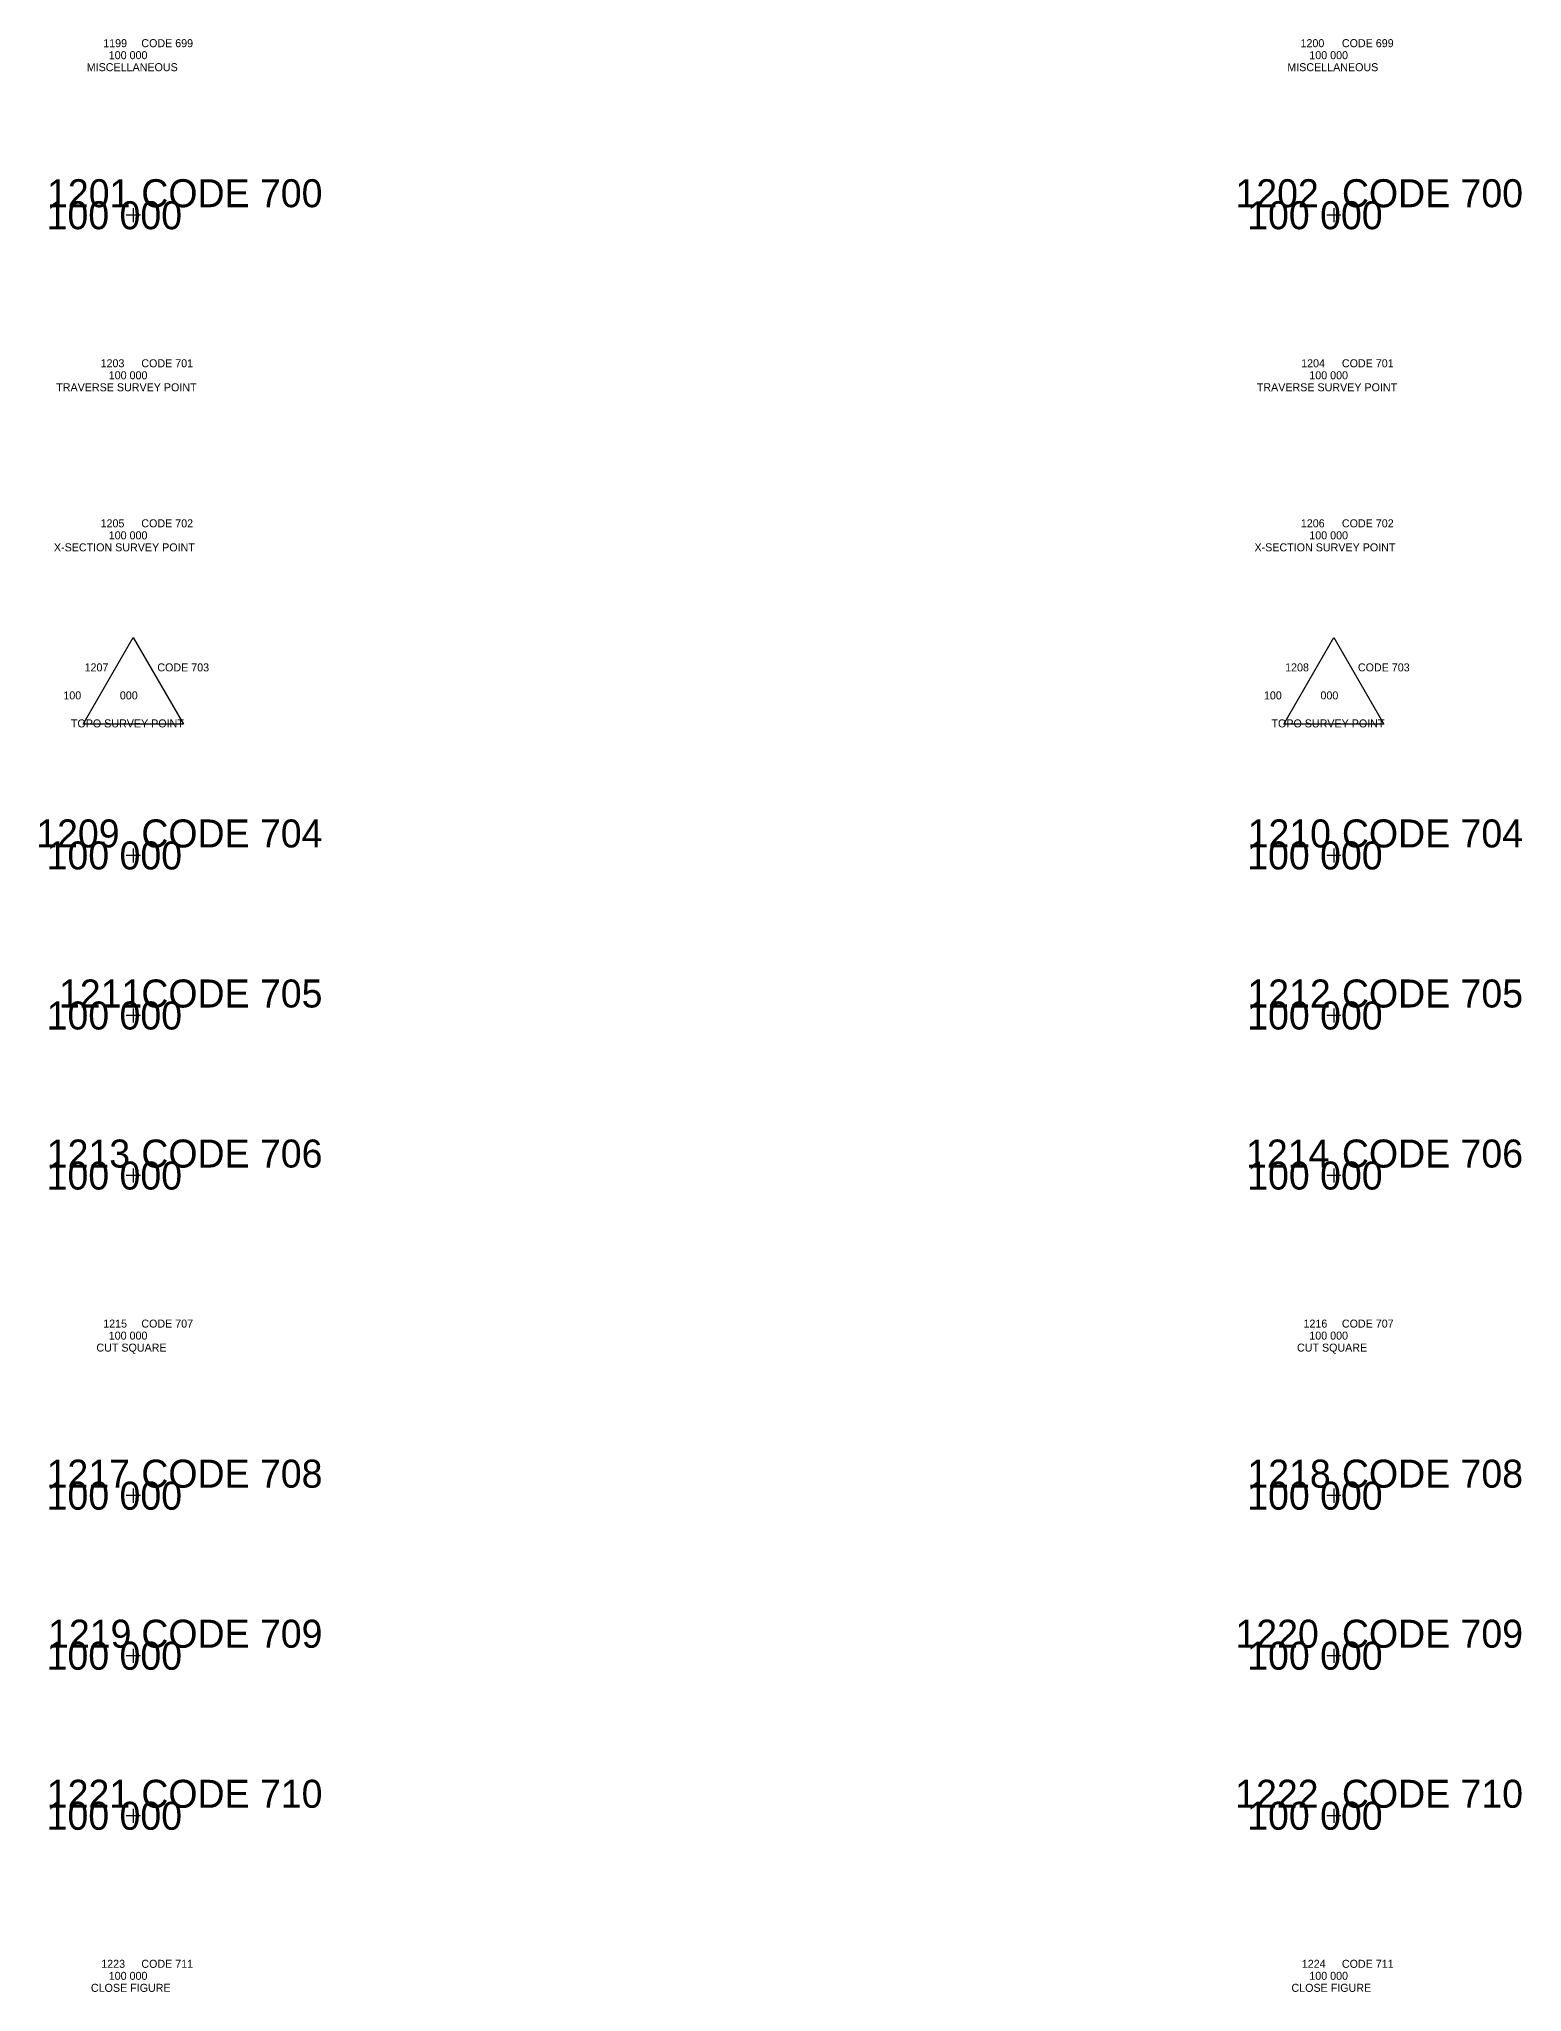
# Model space of a CAD drawing. Extents: x -12 to 6123, y -3 to 1005.
# Drawn here: x 3838.2 to 4023.5, y -2 to 242 of the extents above; entities that cross this region are included whole.
import ezdxf

# ---------------------------------------------------------------- set-up
doc = ezdxf.new("R2010")
doc.units = 0
for name, color, linetype in [('Default', 7, 'Continuous'), ('Topo_Control Points', 7, 'Continuous'), ('Topo_Field Comments', 7, 'Continuous'), ('Topo_Miscellaneous', 7, 'Continuous'), ('Topo_Point Descriptions', 7, 'Continuous'), ('Topo_Point Elevations', 7, 'Continuous'), ('Topo_Point Numbers', 7, 'Continuous')]:
    doc.layers.add(name, color=color, linetype=linetype)

msp = doc.modelspace()

# ---------------------------------------------------------------- linework, layer by layer
at = {"layer": 'Default'}
for p, q in [((3850.88, 220), (3849.12, 220)), ((3850, 220.88), (3850, 219.12)), ((4000.88, 220), (3999.12, 220)), ((4000, 220.88), (4000, 219.12)), ((3850.88, 140), (3849.12, 140)), ((3850, 140.88), (3850, 139.12)), ((4000.88, 140), (3999.12, 140)), ((4000, 140.88), (4000, 139.12)), ((3850.88, 120), (3849.12, 120)), ((3850, 120.88), (3850, 119.12)), ((4000.88, 120), (3999.12, 120)), ((4000, 120.88), (4000, 119.12)), ((3850, 100.88), (3850, 99.12)), ((4000, 100.88), (4000, 99.12)), ((3850.88, 100), (3849.12, 100)), ((4000.88, 100), (3999.12, 100)), ((3850.88, 60), (3849.12, 60)), ((3850, 60.88), (3850, 59.12)), ((4000.88, 60), (3999.12, 60)), ((4000, 60.88), (4000, 59.12)), ((3850.88, 40), (3849.12, 40)), ((3850, 40.88), (3850, 39.12)), ((4000.88, 40), (3999.12, 40)), ((4000, 40.88), (4000, 39.12)), ((3850.88, 20), (3849.12, 20)), ((3850, 20.88), (3850, 19.12)), ((4000.88, 20), (3999.12, 20)), ((4000, 20.88), (4000, 19.12))]:
    msp.add_line(p, q, dxfattribs=at)
at = {"layer": 'Topo_Control Points'}
for p, q in [((3850, 200), (3850, 200)), ((4000, 200), (4000, 200)), ((3850, 180), (3850, 180)), ((4000, 180), (4000, 180)), ((3843.75, 156.39), (3850, 167.22)), ((3850, 167.22), (3856.25, 156.39)), ((3993.75, 156.39), (4000, 167.22)), ((4000, 167.22), (4006.25, 156.39)), ((3850, 160), (3850, 160)), ((4000, 160), (4000, 160)), ((3856.25, 156.39), (3843.75, 156.39)), ((4006.25, 156.39), (3993.75, 156.39))]:
    msp.add_line(p, q, dxfattribs=at)
at = {"layer": 'Topo_Miscellaneous'}
for p, q in [((3850, 240), (3850, 240)), ((4000, 240), (4000, 240)), ((3850, 80), (3850, 80)), ((4000, 80), (4000, 80)), ((3850, 0), (3850, 0)), ((4000, 0), (4000, 0))]:
    msp.add_line(p, q, dxfattribs=at)

# ---------------------------------------------------------------- texts
at = {"layer": 'Default'}
for s, p in [('1201', (3839.22, 221)), ('CODE 700', (3851, 221)), ('1202', (3987.7, 221)), ('CODE 700', (4001, 221)), ('100 000', (3839.17, 218.25)), ('100 000', (3989.17, 218.25)), ('1209', (3837.87, 141)), ('CODE 704', (3851, 141)), ('1210', (3989.22, 141)), ('CODE 704', (4001, 141)), ('100 000', (3839.17, 138.25)), ('100 000', (3989.17, 138.25)), ('1211', (3840.71, 121)), ('CODE 705', (3851, 121)), ('1212', (3989.19, 121)), ('CODE 705', (4001, 121)), ('100 000', (3839.17, 118.25)), ('100 000', (3989.17, 118.25)), ('1213', (3839.19, 101)), ('CODE 706', (3851, 101)), ('1214', (3989.02, 101)), ('CODE 706', (4001, 101)), ('100 000', (3839.17, 98.25)), ('100 000', (3989.17, 98.25)), ('1217', (3839.16, 61)), ('CODE 708', (3851, 61)), ('1218', (3989.19, 61)), ('CODE 708', (4001, 61)), ('100 000', (3839.17, 58.25)), ('100 000', (3989.17, 58.25)), ('1219', (3839.35, 41)), ('CODE 709', (3851, 41)), ('1220', (3987.7, 41)), ('CODE 709', (4001, 41)), ('100 000', (3839.17, 38.25)), ('100 000', (3989.17, 38.25)), ('1221', (3839.19, 21)), ('CODE 710', (3851, 21)), ('1222', (3987.67, 21)), ('CODE 710', (4001, 21)), ('100 000', (3839.17, 18.25)), ('100 000', (3989.17, 18.25))]:
    msp.add_text(s, height=3.5, dxfattribs=at).set_placement(p)
at = {"layer": 'Topo_Field Comments'}
for s, p in [('CODE 699', (3851, 241)), ('CODE 699', (4001, 241)), ('CODE 701', (3851, 201)), ('CODE 701', (4001, 201)), ('CODE 702', (3851, 181)), ('CODE 702', (4001, 181)), ('CODE 703', (3853, 163)), ('CODE 703', (4003, 163)), ('CODE 707', (3851, 81)), ('CODE 707', (4001, 81)), ('CODE 711', (3851, 1)), ('CODE 711', (4001, 1))]:
    msp.add_text(s, height=1, dxfattribs=at).set_placement(p)
at = {"layer": 'Topo_Point Descriptions'}
for s, p in [('MISCELLANEOUS', (3844.18, 238)), ('MISCELLANEOUS', (3994.18, 238)), ('TRAVERSE SURVEY POINT', (3840.37, 198)), ('TRAVERSE SURVEY POINT', (3990.37, 198)), ('X-SECTION SURVEY POINT', (3840.08, 178)), ('X-SECTION SURVEY POINT', (3990.08, 178)), ('TOPO SURVEY POINT', (3842.2, 156)), ('TOPO SURVEY POINT', (3992.2, 156)), ('CUT SQUARE', (3845.39, 78)), ('CUT SQUARE', (3995.39, 78)), ('CLOSE FIGURE', (3844.7, -2)), ('CLOSE FIGURE', (3994.7, -2))]:
    msp.add_text(s, height=1, dxfattribs=at).set_placement(p)
at = {"layer": 'Topo_Point Elevations'}
for s, p in [('100 000', (3846.93, 239.5)), ('100 000', (3996.93, 239.5)), ('100 000', (3846.93, 199.5)), ('100 000', (3996.93, 199.5)), ('100 000', (3846.93, 179.5)), ('100 000', (3996.93, 179.5)), ('100             000', (3841.26, 159.5)), ('100             000', (3991.26, 159.5)), ('100 000', (3846.93, 79.5)), ('100 000', (3996.93, 79.5)), ('100 000', (3846.93, -0.5)), ('100 000', (3996.93, -0.5))]:
    msp.add_text(s, height=1, dxfattribs=at).set_placement(p)
at = {"layer": 'Topo_Point Numbers'}
for s, p in [('1199', (3846.24, 241)), ('1200', (3995.83, 241)), ('1203', (3845.91, 201)), ('1204', (3995.91, 201)), ('1205', (3845.91, 181)), ('1206', (3995.87, 181)), ('1207', (3843.91, 163)), ('1208', (3993.91, 163)), ('1215', (3846.24, 81)), ('1216', (3996.2, 81)), ('1223', (3845.99, 1)), ('1224', (3995.99, 1))]:
    msp.add_text(s, height=1, dxfattribs=at).set_placement(p)

doc.saveas('drawing.dxf')
